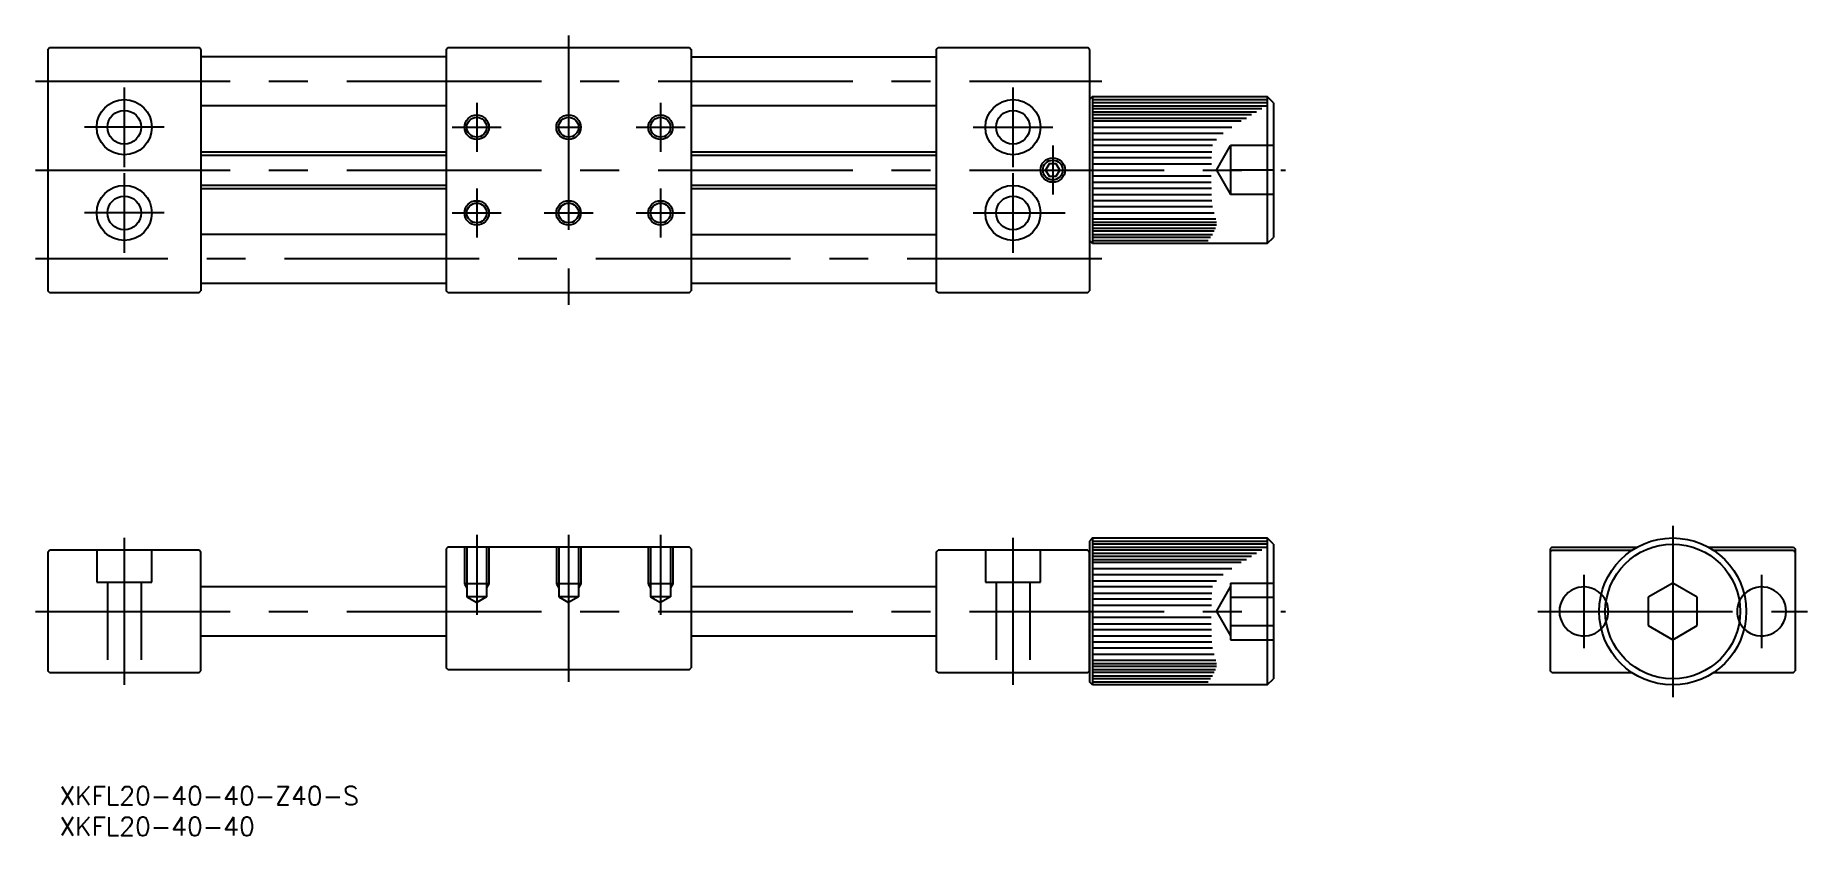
# Model space of a CAD drawing. Extents: x -267 to 22, y -37 to 94.
import ezdxf

# ---------------------------------------------------------------- set-up
doc = ezdxf.new("R2010")
doc.units = 0
doc.linetypes.add('CENTER', pattern=[50.8, 31.75, -6.35, 6.35, -6.35])
doc.linetypes.add('DASHED', pattern=[19.05, 12.7, -6.35])
doc.layers.get('0').update_dxf_attribs({"linetype": 'CONTINUOUS'})
doc.layers.add('CENTER', color=1, linetype='CONTINUOUS')
doc.styles.get("Standard").update_dxf_attribs({"font": 'txt.shx', "height": 3, "bigfont": 'bigfont.shx'})

# ---------------------------------------------------------------- blocks, each defined once
blk = doc.blocks.new('*U2')
at = {"color": 7, "linetype": 'CONTINUOUS'}
blk.add_text('XKFL20-40-40-Z40-S', height=3, dxfattribs=at).set_placement((-263.26, -31.61))
blk = doc.blocks.new('*U3')
at = {"color": 7, "linetype": 'CONTINUOUS'}
blk.add_text('XKFL20-40-40', height=3, dxfattribs=at).set_placement((-263.26, -36.61))

msp = doc.modelspace()

# ---------------------------------------------------------------- linework, layer by layer
at = {"color": 7, "linetype": 'CONTINUOUS'}
for p, q in [((-265.16, 91.79), (-264.86, 92.09)), ((-265.16, 91.79), (-265.16, 52.39)), ((-264.86, 92.09), (-240.46, 92.09)), ((-240.16, 91.79), (-240.46, 92.09)), ((-240.16, 91.79), (-240.16, 52.39)), ((-200.16, 90.59), (-240.16, 90.59)), ((-200.16, 91.79), (-199.86, 92.09)), ((-200.16, 91.79), (-200.16, 52.39)), ((-199.86, 92.09), (-160.46, 92.09)), ((-160.46, 92.09), (-160.16, 91.79)), ((-160.16, 91.79), (-160.16, 52.39)), ((-160.16, 90.59), (-120.16, 90.59)), ((-120.16, 91.79), (-119.86, 92.09)), ((-120.16, 91.79), (-120.16, 52.39)), ((-119.86, 92.09), (-95.46, 92.09)), ((-95.16, 91.79), (-95.46, 92.09)), ((-95.16, 91.79), (-95.16, 52.39)), ((-94.66, 84.09), (-95.16, 83.59)), ((-94.66, 84.09), (-66.16, 84.09)), ((-94.66, 84.09), (-94.66, 60.09)), ((-66.16, 84.09), (-66.16, 60.09)), ((-65.16, 83.09), (-66.16, 84.09)), ((-200.16, 82.59), (-240.16, 82.59)), ((-120.16, 82.59), (-160.16, 82.59)), ((-95.16, 83.59), (-95.16, 60.59)), ((-94.66, 83.59), (-66.16, 83.59)), ((-66.16, 83.09), (-94.66, 83.09)), ((-94.66, 82.59), (-66.16, 82.59)), ((-67.03, 82.09), (-94.66, 82.09)), ((-94.66, 81.59), (-67.9, 81.59)), ((-68.74, 81.09), (-94.66, 81.09)), ((-65.16, 83.09), (-65.16, 61.09)), ((-94.66, 80.59), (-69.57, 80.59)), ((-70.4, 80.09), (-94.66, 80.09)), ((-94.66, 79.09), (-71.94, 79.09)), ((-73.36, 78.09), (-94.66, 78.09)), ((-94.66, 77.09), (-74.47, 77.09)), ((-75.1, 76.09), (-94.66, 76.09)), ((-240.16, 75.09), (-200.16, 75.09)), ((-160.16, 75.09), (-120.16, 75.09)), ((-101.74, 73.09), (-102.32, 72.09)), ((-100.58, 73.09), (-101.74, 73.09)), ((-100.01, 72.09), (-100.58, 73.09)), ((-94.66, 75.09), (-75.21, 75.09)), ((-75.25, 74.09), (-94.66, 74.09)), ((-94.66, 73.09), (-75.28, 73.09)), ((-102.32, 72.09), (-101.74, 71.09)), ((-101.74, 71.09), (-100.58, 71.09)), ((-100.58, 71.09), (-100.01, 72.09)), ((-75.3, 71.09), (-94.66, 71.09)), ((-94.66, 70.09), (-75.29, 70.09)), ((-240.16, 69.09), (-200.16, 69.09)), ((-160.16, 69.09), (-120.16, 69.09)), ((-75.28, 69.09), (-94.66, 69.09)), ((-94.66, 68.09), (-75.25, 68.09)), ((-75.21, 67.09), (-94.66, 67.09)), ((-75.08, 66.09), (-94.66, 66.09)), ((-94.66, 65.09), (-74.83, 65.09)), ((-74.54, 64.09), (-94.66, 64.09)), ((-200.16, 61.59), (-240.16, 61.59)), ((-160.16, 61.59), (-120.16, 61.59)), ((-94.66, 63.59), (-74.45, 63.59)), ((-74.47, 63.09), (-94.66, 63.09)), ((-94.66, 62.59), (-74.59, 62.59)), ((-74.8, 62.09), (-94.66, 62.09)), ((-94.66, 61.59), (-75.09, 61.59)), ((-75.42, 61.09), (-94.66, 61.09)), ((-66.16, 60.09), (-65.16, 61.09)), ((-94.66, 60.09), (-95.16, 60.59)), ((-94.66, 60.59), (-75.78, 60.59)), ((-66.16, 60.09), (-94.66, 60.09)), ((-264.86, 52.09), (-265.16, 52.39)), ((-264.86, 52.09), (-240.46, 52.09)), ((-240.46, 52.09), (-240.16, 52.39)), ((-200.16, 53.59), (-240.16, 53.59)), ((-199.86, 52.09), (-200.16, 52.39)), ((-199.86, 52.09), (-160.46, 52.09)), ((-160.46, 52.09), (-160.16, 52.39)), ((-120.16, 53.59), (-160.16, 53.59)), ((-119.86, 52.09), (-120.16, 52.39)), ((-119.86, 52.09), (-95.46, 52.09)), ((-95.46, 52.09), (-95.16, 52.39)), ((-94.66, 12), (-95.16, 11.5)), ((-94.66, 12), (-66.16, 12)), ((-94.66, 12), (-94.66, -12)), ((-66.16, 12), (-66.16, -12)), ((-65.16, 11), (-66.16, 12)), ((-265.16, 9.7), (-264.86, 10)), ((-265.16, 9.7), (-265.16, -9.7)), ((-240.46, 10), (-264.86, 10)), ((-240.16, 9.7), (-240.46, 10)), ((-240.16, -9.7), (-240.16, 9.7)), ((-199.86, 10.5), (-200.16, 10.2)), ((-200.16, 10.2), (-200.16, -9.2)), ((-160.46, 10.5), (-199.86, 10.5)), ((-160.16, 10.2), (-160.46, 10.5)), ((-160.16, 10.2), (-160.16, -9.2)), ((-120.16, 9.7), (-119.86, 10)), ((-120.16, 9.7), (-120.16, -9.7)), ((-95.46, 10), (-119.86, 10)), ((-95.46, 10), (-95.16, 9.7)), ((-95.16, 11.5), (-95.16, -11.5)), ((-95.16, -9.7), (-95.16, 9.7)), ((-94.66, 11.5), (-66.16, 11.5)), ((-66.16, 11), (-94.66, 11)), ((-94.66, 10.5), (-66.16, 10.5)), ((-67.03, 10), (-94.66, 10)), ((-94.66, 9.5), (-67.9, 9.5)), ((-68.74, 9), (-94.66, 9)), ((-65.16, 11), (-65.16, -11)), ((-19.7, 10.5), (-20, 10.2)), ((-20, 10.2), (-20, -9.7)), ((-19.7, 10), (-20, 9.7)), ((-19.7, 10.5), (-5.81, 10.5)), ((-19.7, 10), (-6.63, 10)), ((5.81, 10.5), (19.7, 10.5)), ((6.63, 10), (19.7, 10)), ((19.7, 10.5), (20, 10.2)), ((19.7, 10), (20, 9.7)), ((20, 10.2), (20, -9.7)), ((-94.66, 8.5), (-69.57, 8.5)), ((-70.4, 8), (-94.66, 8)), ((-94.66, 7), (-71.94, 7)), ((-73.36, 6), (-94.66, 6)), ((-200.16, 4), (-240.16, 4)), ((-120.16, 4), (-160.16, 4)), ((-94.66, 5), (-74.47, 5)), ((-75.1, 4), (-94.66, 4)), ((-94.66, 3), (-75.21, 3)), ((0, 4.62), (-4, 2.31)), ((4, 2.31), (0, 4.62)), ((-75.25, 2), (-94.66, 2)), ((-94.66, 1), (-75.28, 1)), ((-4, 2.31), (-4, -2.31)), ((4, -2.31), (4, 2.31)), ((-75.3, -1), (-94.66, -1)), ((-94.66, -2), (-75.29, -2)), ((-4, -2.31), (0, -4.62)), ((0, -4.62), (4, -2.31)), ((-240.16, -4), (-200.16, -4)), ((-160.16, -4), (-120.16, -4)), ((-75.28, -3), (-94.66, -3)), ((-94.66, -4), (-75.25, -4)), ((-75.21, -5), (-94.66, -5)), ((-75.08, -6), (-94.66, -6)), ((-94.66, -7), (-74.83, -7)), ((-74.54, -8), (-94.66, -8)), ((-94.66, -8.5), (-74.45, -8.5)), ((-264.86, -10), (-265.16, -9.7)), ((-264.86, -10), (-240.46, -10)), ((-240.46, -10), (-240.16, -9.7)), ((-199.86, -9.5), (-200.16, -9.2)), ((-199.86, -9.5), (-160.46, -9.5)), ((-160.46, -9.5), (-160.16, -9.2)), ((-119.86, -10), (-120.16, -9.7)), ((-119.86, -10), (-95.46, -10)), ((-95.46, -10), (-95.16, -9.7)), ((-94.66, -12), (-95.16, -11.5)), ((-74.47, -9), (-94.66, -9)), ((-94.66, -9.5), (-74.59, -9.5)), ((-74.8, -10), (-94.66, -10)), ((-94.66, -10.5), (-75.09, -10.5)), ((-75.42, -11), (-94.66, -11)), ((-94.66, -11.5), (-75.78, -11.5)), ((-66.16, -12), (-65.16, -11)), ((-19.7, -10), (-20, -9.7)), ((-19.7, -10), (-6.63, -10)), ((6.63, -10), (19.7, -10)), ((19.7, -10), (20, -9.7)), ((-66.16, -12), (-94.66, -12))]:
    msp.add_line(p, q, dxfattribs=at)
at = {"color": 3, "linetype": 'DASHED'}
for p, q in [((-74.47, 72.09), (-72.16, 76.09)), ((-65.16, 76.09), (-72.16, 76.09)), ((-72.16, 76.09), (-72.16, 68.09)), ((-74.47, 72.09), (-72.16, 68.09)), ((-65.16, 72.09), (-72.16, 72.09)), ((-65.16, 68.09), (-72.16, 68.09)), ((-257.16, 10), (-257.16, 4.8)), ((-248.16, 4.8), (-248.16, 10)), ((-197.16, 10.5), (-197.16, 4.5)), ((-196.78, 10.5), (-196.78, 2.4)), ((-193.54, 10.5), (-193.54, 2.4)), ((-193.16, 10.5), (-193.16, 4.5)), ((-182.16, 10.5), (-182.16, 4.5)), ((-181.78, 10.5), (-181.78, 2.4)), ((-178.54, 10.5), (-178.54, 2.4)), ((-178.16, 10.5), (-178.16, 4.5)), ((-167.16, 10.5), (-167.16, 4.5)), ((-166.78, 10.5), (-166.78, 2.4)), ((-163.54, 10.5), (-163.54, 2.4)), ((-163.16, 10.5), (-163.16, 4.5)), ((-112.16, 10), (-112.16, 4.8)), ((-103.16, 4.8), (-103.16, 10)), ((-257.16, 4.8), (-248.16, 4.8)), ((-255.41, 4.8), (-255.41, -10)), ((-249.91, 4.8), (-249.91, -10)), ((-197.16, 4.5), (-196.78, 3.84)), ((-193.16, 4.5), (-197.16, 4.5)), ((-193.16, 4.5), (-193.54, 3.84)), ((-182.16, 4.5), (-181.78, 3.84)), ((-178.16, 4.5), (-182.16, 4.5)), ((-178.16, 4.5), (-178.54, 3.84)), ((-167.16, 4.5), (-166.78, 3.84)), ((-163.16, 4.5), (-167.16, 4.5)), ((-163.16, 4.5), (-163.54, 3.84)), ((-112.16, 4.8), (-103.16, 4.8)), ((-110.41, 4.8), (-110.41, -10)), ((-104.91, 4.8), (-104.91, -10)), ((-74.47, 0), (-72.16, 4)), ((-72.16, 4.62), (-72.16, -4.62)), ((-72.16, 4.62), (-65.16, 4.62)), ((-196.78, 2.4), (-195.16, 1.46)), ((-193.54, 2.4), (-196.78, 2.4)), ((-193.54, 2.4), (-195.16, 1.46)), ((-181.78, 2.4), (-180.16, 1.46)), ((-178.54, 2.4), (-181.78, 2.4)), ((-178.54, 2.4), (-180.16, 1.46)), ((-166.78, 2.4), (-165.16, 1.46)), ((-163.54, 2.4), (-166.78, 2.4)), ((-163.54, 2.4), (-165.16, 1.46)), ((-74.47, 0), (-72.16, -4)), ((-72.16, 2.31), (-65.16, 2.31)), ((-72.16, -2.31), (-65.16, -2.31)), ((-72.16, -4.62), (-65.16, -4.62))]:
    msp.add_line(p, q, dxfattribs=at)
at = {"color": 3, "linetype": 'CONTINUOUS'}
for p, q in [((-240.16, 74.54), (-200.16, 74.54)), ((-160.16, 74.54), (-120.16, 74.54)), ((-240.16, 69.63), (-200.16, 69.63)), ((-160.16, 69.63), (-120.16, 69.63))]:
    msp.add_line(p, q, dxfattribs=at)
at = {"color": 7, "linetype": 'CONTINUOUS'}
for centre, radius in [((-252.66, 79.09), 4.5), ((-252.66, 79.09), 2.75), ((-107.66, 79.09), 4.5), ((-107.66, 79.09), 2.75), ((-195.16, 79.09), 1.62), ((-180.16, 79.09), 1.62), ((-165.16, 79.09), 1.62), ((-101.16, 72.09), 1.62), ((-252.66, 65.09), 4.5), ((-107.66, 65.09), 4.5), ((-252.66, 65.09), 2.75), ((-195.16, 65.09), 1.62), ((-180.16, 65.09), 1.62), ((-165.16, 65.09), 1.62), ((-107.66, 65.09), 2.75), ((0, 0), 12), ((0, 0), 11)]:
    msp.add_circle(centre, radius, dxfattribs=at)
at = {"color": 3, "linetype": 'CONTINUOUS'}
for centre in [(-195.16, 79.09), (-180.16, 79.09), (-165.16, 79.09), (-101.16, 72.09), (-195.16, 65.09), (-180.16, 65.09), (-165.16, 65.09)]:
    msp.add_circle(centre, 2, dxfattribs=at)
at = {"color": 7, "linetype": 'CONTINUOUS'}
for centre, start, end in [((-14.5, 0), 44.8422, 315.1578), ((14.5, 0), 224.8422, 135.1578)]:
    msp.add_arc(centre, 4, start, end, dxfattribs=at)
at = {"color": 3, "linetype": 'DASHED'}
for centre, start, end in [((-14.5, 0), 315.1578, 44.8422), ((14.5, 0), 135.1578, 224.8422)]:
    msp.add_arc(centre, 4, start, end, dxfattribs=at)
at = {"layer": 'CENTER', "color": 1, "linetype": 'CENTER'}
for p, q in [((-180.16, 94.09), (-180.16, 50.09)), ((-267.16, 86.59), (-93.16, 86.59)), ((-252.66, 85.59), (-252.66, 72.59)), ((-107.66, 85.59), (-107.66, 72.59)), ((-195.16, 83.09), (-195.16, 75.09)), ((-165.16, 83.09), (-165.16, 75.09)), ((-246.16, 79.09), (-259.16, 79.09)), ((-199.16, 79.09), (-191.16, 79.09)), ((-182.16, 79.09), (-178.16, 79.09)), ((-169.16, 79.09), (-161.16, 79.09)), ((-114.16, 79.09), (-101.16, 79.09)), ((-101.16, 76.09), (-101.16, 68.09)), ((-267.16, 72.09), (-63.16, 72.09)), ((-252.66, 71.59), (-252.66, 58.59)), ((-107.66, 71.59), (-107.66, 58.59)), ((-195.16, 69.09), (-195.16, 61.09)), ((-165.16, 69.09), (-165.16, 61.09)), ((-246.16, 65.09), (-259.16, 65.09)), ((-199.16, 65.09), (-191.16, 65.09)), ((-184.16, 65.09), (-176.16, 65.09)), ((-169.16, 65.09), (-161.16, 65.09)), ((-114.16, 65.09), (-99.16, 65.09)), ((-93.16, 57.59), (-267.16, 57.59)), ((-252.66, 12), (-252.66, -12)), ((-195.16, 12.5), (-195.16, -0.54)), ((-180.16, 12.5), (-180.16, -11.5)), ((-165.16, 12.5), (-165.16, -0.54)), ((-107.66, 12), (-107.66, -12)), ((0, 14), (0, -14)), ((-14.5, 6), (-14.5, -6)), ((14.5, 6), (14.5, -6)), ((-267.16, 0), (-63.16, 0)), ((-22, 0), (22, 0)), ((-4, 0), (4, 0))]:
    msp.add_line(p, q, dxfattribs=at)

# ---------------------------------------------------------------- block references
at = {"color": 7, "linetype": 'CONTINUOUS'}
for name in ['*U2', '*U3']:
    msp.add_blockref(name, (0, 0), dxfattribs=at)

doc.saveas('drawing.dxf')
